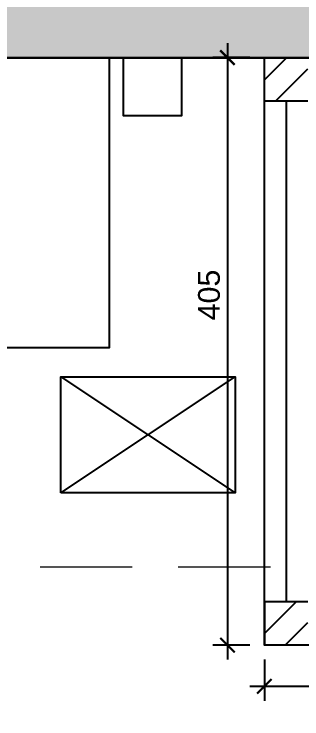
# Model space of a CAD drawing. Header units: centimetres. Extents: x -3096 to 17897, y -3131 to 15798.
# Drawn here: x 12720.9 to 12919.2, y 4062.5 to 4548.4 of the extents above; entities that cross this region are included whole.
import ezdxf

# ---------------------------------------------------------------- set-up
doc = ezdxf.new("R2010")
doc.units = ezdxf.units.CM
doc.linetypes.add('DASHED2', pattern=[9.525, 6.35, -3.175])
doc.layers.add('A-ANNO SYMB', color=3, linetype='Continuous', lineweight=13)
doc.styles.get("Standard").update_dxf_attribs({"font": 'arial.ttf'})
doc.dimstyles.new('1_100', dxfattribs={"dimtxt": 15, "dimasz": 10, "dimexe": 10, "dimexo": 10, "dimgap": 5, "dimtad": 2, "dimdec": 0, "dimtxsty": 'Standard', "dimblk": 'ARCHTICK', "dimcen": 2.5, "dimdle": 10, "dimadec": 0, "dimazin": 0, "dimtfac": 1, "dimtdec": 0, "dimtmove": 0, "dimatfit": 3, "dimldrblk": 'ARCHTICK', "dimfxl": 1, "dimarcsym": 0})

# ---------------------------------------------------------------- blocks, each defined once
blk = doc.blocks.new('_ArchTick')
at = {"color": 0, "linetype": 'ByBlock', "const_width": 0.15}
blk.add_lwpolyline([(-0.5, -0.5), (0.5, 0.5)], dxfattribs=at)
blk = doc.blocks.new('*D34')
at = {"layer": 'A-ANNO SYMB', "color": 0, "lineweight": -2, "transparency": 16777216}
for p, q in [((12893.33, 4103.36), (12893.33, 4075)), ((13303.33, 4103.36), (13303.33, 4075)), ((12883.33, 4085), (13313.33, 4085))]:
    blk.add_line(p, q, dxfattribs=at)
at = {"layer": 'Defpoints', "color": 0, "transparency": 16777216}
for p in [(12893.33, 4113.36), (13303.33, 4113.36), (13303.33, 4085)]:
    blk.add_point(p, dxfattribs=at)
at = {"layer": 'A-ANNO SYMB', "color": 0, "lineweight": -2, "transparency": 16777216, "xscale": 10, "yscale": 10, "zscale": 10, "rotation": 180}
blk.add_blockref('_ArchTick', (12893.33, 4085), dxfattribs=at)
at = {"layer": 'A-ANNO SYMB', "color": 0, "lineweight": -2, "transparency": 16777216, "xscale": 10, "yscale": 10, "zscale": 10}
blk.add_blockref('_ArchTick', (13303.33, 4085), dxfattribs=at)
at = {"layer": 'A-ANNO SYMB', "color": 0, "transparency": 16777216, "insert": (13098.33, 4072.35), "char_height": 15, "attachment_point": 5}
blk.add_mtext('410', dxfattribs=at)
blk = doc.blocks.new('*D36')
at = {"layer": 'A-ANNO SYMB', "color": 0, "lineweight": -2, "transparency": 16777216}
for p, q in [((12867.9, 4528.36), (12867.9, 4103.36)), ((12883.33, 4518.36), (12857.9, 4518.36)), ((12883.33, 4113.36), (12857.9, 4113.36))]:
    blk.add_line(p, q, dxfattribs=at)
at = {"layer": 'Defpoints', "color": 0, "transparency": 16777216}
for p in [(12893.33, 4518.36), (12867.9, 4113.36), (12893.33, 4113.36)]:
    blk.add_point(p, dxfattribs=at)
at = {"layer": 'A-ANNO SYMB', "color": 0, "lineweight": -2, "transparency": 16777216, "xscale": 10, "yscale": 10, "zscale": 10}
for p, rotation in [((12867.9, 4518.36), 90), ((12867.9, 4113.36), 270)]:
    blk.add_blockref('_ArchTick', p, dxfattribs=dict(at, rotation=rotation))
at = {"layer": 'A-ANNO SYMB', "color": 0, "transparency": 16777216, "insert": (12855.24, 4354.71), "char_height": 15, "attachment_point": 5, "rotation": 90}
blk.add_mtext('405', dxfattribs=at)

msp = doc.modelspace()

# ---------------------------------------------------------------- hatches: boundary and pattern name
at = {"transparency": 33554508}
h = msp.add_hatch(dxfattribs=at)
h.set_pattern_fill('GOST_WOOD', color=256, scale=2.9)
h.set_pattern_definition([(90, (10118.907, 0), (17.4, -1e-15), [29, -5.8]), (90, (10124.707, -5.8), (17.4, -1e-15), [17.4, -4.35, 8.7, -4.35]), (90, (10130.507, -14.5), (17.4, -1e-15), [29, -5.8])])
h.paths.add_polyline_path([(12123.33, 4578.3), (12123.33, 4518.3), (12561.21, 4518.3), (12561.21, 4578.3)])
h.paths.add_polyline_path([(12561.21, 4578.3), (12561.21, 4518.3), (12973.33, 4518.3), (13023.33, 4518.3), (13123.33, 4518.3), (13273.33, 4518.3), (13353.33, 4518.3), (13353.33, 4578.3)])
h.paths.add_polyline_path([(13603.41, 4518.3), (13603.41, 4578.3), (13453.33, 4578.3), (13453.33, 4518.3)])
h.paths.add_polyline_path([(14123.33, 4518.3), (14123.33, 4578.3), (13603.41, 4578.3), (13603.41, 4518.3)])
h = msp.add_hatch(dxfattribs=at)
h.set_pattern_fill('ANSI31', color=256, scale=5)
h.set_pattern_definition([(45, (10118.907, 0), (-11.22532, 11.22532), [])])
h.paths.add_polyline_path([(12923.33, 4518.3), (12893.33, 4518.3), (12893.33, 4488.3), (12923.33, 4488.3)])
h.paths.add_polyline_path([(12923.33, 4143.3), (12893.33, 4143.3), (12893.33, 4113.3), (12923.33, 4113.3)])
h.paths.add_polyline_path([(13303.33, 4143.3), (13273.33, 4143.3), (13273.33, 4113.3), (13303.33, 4113.3)])

# ---------------------------------------------------------------- linework, layer by layer
for p, q in [((12123.33, 4518.3), (14123.33, 4518.3)), ((12973.33, 4518.3), (12473.33, 4518.3)), ((13123.33, 4518.3), (12623.33, 4518.3)), ((12893.33, 4113.3), (12893.33, 4518.3)), ((12923.33, 4488.3), (12893.33, 4488.3)), ((12908.33, 4488.3), (12908.33, 4143.3)), ((12753.2, 4298.3), (12873.2, 4218.3)), ((12753.2, 4218.3), (12873.2, 4298.3)), ((12893.33, 4143.3), (12893.33, 4113.3)), ((12923.33, 4143.3), (12893.33, 4143.3))]:
    msp.add_line(p, q)
for points in [[(12626.31, 4518.3), (12786.31, 4518.3), (12786.31, 4318.3), (12626.31, 4318.3), (12626.31, 4518.3)], [(12796.27, 4518.3), (12836.27, 4518.3), (12836.27, 4478.3), (12796.27, 4478.3), (12796.27, 4518.3)], [(12753.2, 4218.3), (12753.2, 4298.3), (12873.2, 4298.3), (12873.2, 4218.3), (12753.2, 4218.3)], [(13303.33, 4113.3), (13303.33, 4113.3), (12893.33, 4113.3), (12893.33, 4113.3)]]:
    msp.add_lwpolyline(points)
at = {"layer": 'A-ANNO SYMB', "linetype": 'DASHED2', "ltscale": 10}
msp.add_line((12262.53, 4167.28), (13996.6, 4167.28), dxfattribs=at)

# ---------------------------------------------------------------- dimensions: what is measured, and where the dimension line sits
at = {"layer": 'A-ANNO SYMB'}
dim = msp.add_linear_dim(base=(12867.9, 4113.36), p1=(12893.33, 4518.36), p2=(12893.33, 4113.36), angle=90, dimstyle='1_100', dxfattribs=at)
dim.commit()
dim.dimension.update_dxf_attribs({"geometry": '*D36', "text_midpoint": (12867.9, 4354.71), "dimtype": 160})
dim = msp.add_linear_dim(base=(13303.33, 4085), p1=(12893.33, 4113.36), p2=(13303.33, 4113.36), dimstyle='1_100', dxfattribs=at)
dim.commit()
dim.dimension.update_dxf_attribs({"geometry": '*D34', "text_midpoint": (13098.33, 4072.35)})

doc.saveas('drawing.dxf')
